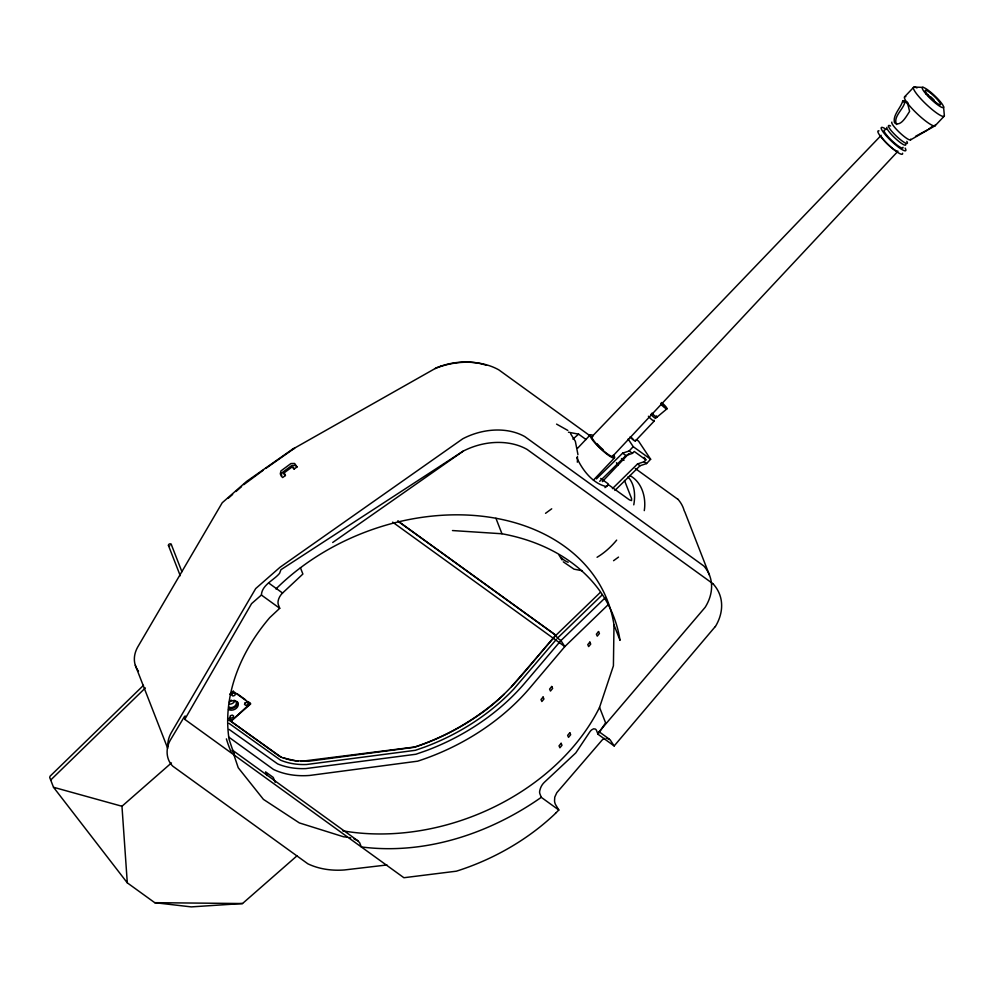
<?xml version="1.0" encoding="UTF-8"?>
<svg xmlns="http://www.w3.org/2000/svg" width="994" height="994" viewBox="0 0 994 994"><rect width="100%" height="100%" fill="white"/><g stroke="black" fill="none" stroke-linecap="round" stroke-linejoin="round"><path stroke-width="1.49" d="M275.934 588.97A202.838 151.92 -21.3 0 1 480.562 516.06A202.838 151.92 -21.3 0 1 613.994 624.891L613.41 665.831L599.556 707.368L605.594 722.862L598.003 734.255L614.168 745.947L715.258 626.58M644.274 510.63C646.361 497.683 642.037 482.115 629.873 475.579M555.584 813.316A199.334 149.299 -21.3 0 1 456.358 871.191L403.899 877.727L184.785 719.358L251.569 603.644L261.397 595.033C261.844 584.82 274.17 580.086 279.6 573.289L280.942 569.699L463.154 451.152A59.64 44.668 -21.3 0 1 490.85 442.815A61.529 46.084 -21.3 0 1 527.118 449.437L713.394 584.037M184.785 719.358L185.306 716.065A11.145 1.317 -63.4 0 0 184.288 716.823L170.359 740.095C165.538 748.147 165.849 759.404 172.77 766.175L307.879 863.823C319.198 869.203 331.984 870.906 344.396 869.961L386.939 864.966M902.664 101.251C900.614 108.209 892.5 115.167 894.501 122.784C900.651 127.555 906.801 115.577 909.622 111.353C908.454 107.787 908.007 100.295 903.136 100.63L902.664 101.251L904.714 102.73C902.987 109.626 892.736 117.168 896.588 124.511M624.481 480.413L631.563 498.566L631.563 500.591L629.364 499.833L608.365 484.662L606.365 486.563C592.685 483.544 582.298 469.938 576.818 457.7M904.714 102.73L905.671 101.736L906.988 102.059M556.478 639.291L513.612 689.24A188.338 141.049 -21.3 0 1 424.686 747.066L415.393 750.308L306.562 764.498A60.646 45.413 -21.3 0 1 280.619 760.199L228.993 723.346M298.113 761.031L290.521 760.124L283.265 757.888L295.516 760.77L308.687 761.23L414.573 747.239C437.981 739.511 460.234 728.291 480.326 713.978C510.605 693.104 531.653 662.228 555.795 635.154L397.911 521.018M511.512 686.655L555.87 635.352L600.19 592.523M598.997 731.907L705.144 607.334A53.303 39.922 -21.3 0 0 703.839 566.008L524.82 436.614A58.658 43.935 -21.3 0 0 462.757 438.789L280.01 567.288L255.694 588.572L171.142 732.926A34.181 25.608 -21.3 0 0 167.899 746.792M612.689 456.234L897.992 151.2M904.627 96.791L913.635 87.286M577.601 448.232L590.225 434.9M593.43 480.139L614.466 457.923M635.39 440.938L654.313 420.959M944.138 116.223L935.13 125.741L910.579 139.868M596.4 478.922L622.617 453.177L629.152 450.965L633.228 446.666L628.121 439M602.339 481.63L628.891 453.575M599.705 481.307L625.922 455.575L632.457 453.351L634.247 451.462L645.864 459.862L644.075 461.738L637.527 463.962L612.416 488.638M614.913 490.44L640.024 465.764L646.572 463.552L650.635 459.253L638.732 441.373A24.962 4.361 43.4 0 0 636.992 439.808M592.002 436.602L881.231 135.296M555.547 813.291L558.814 810.011L555.447 804.419A10.698 8.611 -74 0 1 554.528 800.903L554.764 797.126L556.814 792.69L602.202 739.958A8.635 6.548 -79 0 1 604.824 738.43M933.242 125.803L928.396 129.295M143.496 685.338L50.085 776.202L49.7 777.482L53.514 787.273L127.294 882.846L154.729 902.676L191.295 906.888L242.511 903.534L297.144 855.697M50.694 780.029L145.36 687.947M228.583 736.976L273.499 769.455A70.736 52.98 -21.3 0 0 309.668 775.444L417.642 761.18A198.427 148.615 -21.3 0 0 529.367 688.519L564.816 646.585L560.914 640.583L557.485 638.111L601.929 595.157M605.284 597.717L560.914 640.583L524.422 683.512A193.582 144.987 -21.3 0 1 426.016 750.731L415.902 754.247L305.829 768.586A65.84 49.315 -21.3 0 1 277.661 763.914L229.092 729.397M607.993 604.874L564.816 646.585L392.655 522.148M232.708 751.203L232.422 750.122L234.472 755.266L229.092 739.399A202.838 151.92 -21.3 0 1 269.734 617.634L279.724 608.291L278.357 604.762A9.269 5.417 -56.8 0 1 282.557 593.033L302.884 574.035L300.449 567.785M300.834 761.379L414.486 747.041C447.785 736.243 479.083 717.506 504.405 694.073M228.16 498.342L232.633 494.44M235.976 491.508L241.554 486.625M243.778 484.662L263.298 470.187M230.012 693.911L233.354 690.979M230.248 694.508L233.59 691.588L250.687 703.938L231.751 720.526L229.316 718.761M127.294 882.846L121.964 806.258L171.453 762.92M231.751 720.526L250.463 703.342L248.015 701.578M572.917 439.099L578.595 434.142L586.025 439.51M604.961 487.632L608.365 484.662M657.009 417.107L667.024 408.77A5.392 0.944 43.4 0 0 661.47 402.508M285.427 475.505L282.669 477.542L281.14 476.027L281.799 472.896L291.789 465.515L295.491 465.428L297.02 466.944L294.149 469.056L292.062 466.994L283.352 473.43L285.427 475.505L284.57 473.529M545.532 513.314L551.707 508.804M613.571 560.703L618.516 557.1M441.274 365.966L436.652 367.681L292.124 449.487L246.549 481.456L222.234 502.74L137.681 647.094A34.181 25.608 -21.3 0 0 138.477 671.223M265.808 468.422L294.659 448.145L292.124 449.487M332.692 542.488L463.154 451.152M558.814 810.011L541.283 797.337C489.371 833.73 424.947 855.138 361.294 846.938L359.679 842.788L357.828 840.762L232.422 750.122M927.315 129.965L915.561 136.315M154.729 902.676L242.511 903.534M914.84 87.112L923.178 87.385M452.469 530.548L501.958 533.766A202.838 151.92 -21.3 0 1 620.032 640.384L613.994 624.891M347.08 837.172L343.576 836.786L299.356 822.92L263.422 799.375L238.237 767.741L233.652 754.173M606.688 738.219L610.117 739.784L614.168 745.947M582.086 570.705L574.023 569.164L563.287 561.846M568.481 432.228L578.595 434.142M348.944 837.507L350.758 837.905M556.578 424.115L567.835 430.439M53.514 787.273L121.964 806.258M229.154 719.967L279.463 756.322L283.34 758.087M354.05 838.911L357.828 840.762M229.241 720.165L281.004 757.018M633.103 439.199L630.581 436.751M633.228 446.666L650.635 459.253M629.152 450.965L632.457 453.351M644.075 461.738L646.572 463.552M622.617 453.177L625.922 455.575M637.527 463.962L640.024 465.764M590.188 435.919L498.802 369.855A58.907 41.176 -10.7 0 0 435.161 368.538M621.474 458.532L623.983 460.346M635.253 468.485L677.809 499.249M600.724 478.437L608.278 483.892M397.985 521.229L555.87 635.352L557.485 638.111M598.885 731.609L609.334 739.151M268.591 582.944L282.557 593.033M261.397 595.033L279.724 608.291M237.019 693.638L245.568 699.813M229.08 718.165L231.515 719.929M281.799 475.579L280.271 474.051L280.929 470.932L290.919 463.552L294.622 463.452L297.02 466.944M907.497 102.481L908.168 103.326M616.454 462.707L618.33 465.378M644.162 457.302L645.864 459.862M570.668 433.856L575.352 441.311L577.961 454.656M558.963 554.987L562.082 559.957M293.28 467.093L294.149 469.056M684.704 511.612L709.43 575.029M598.003 734.255L596.624 730.727A8.896 4.311 -72.6 0 0 595.406 729.087L593.642 728.801L591.604 729.894A10.089 4.883 -72.6 0 0 589.604 732.205L575.787 752.905L544.377 782.278A9.269 5.417 -56.8 0 0 540.152 789.286L539.866 790.305A9.083 5.865 -38.5 0 0 539.904 793.808L541.283 797.337M495.919 518.272L501.958 533.766M275.164 782.303L273.263 777.445L265.572 771.878L266.988 775.531M171.279 544.439L181.914 571.724M168.495 545.582L180.249 575.725M135.333 665.334L167.688 748.308M943.554 106.731L944.3 115.068A21.023 3.665 43.4 0 1 924.283 102.407A21.023 3.665 43.4 0 1 916.99 87.944M441.299 366.016A53.962 37.722 -10.7 0 1 486.538 365.332M677.908 499.212A53.577 37.449 -10.7 0 1 684.27 511.04M713.282 584.112A55.13 41.288 -21.3 0 1 715.357 626.605M233.938 700.273A4.746 3.554 -21.3 0 1 235.59 705.355A4.746 3.554 -21.3 0 1 228.695 707.045M230.434 700.571A4.746 3.554 -21.3 0 1 231.614 700.223M234.982 700.534A4.746 3.554 -21.3 0 1 229.49 704.174M169.564 546.191A1.503 1.131 -21.3 0 1 168.495 544.886A1.503 1.131 -21.3 0 1 170.446 543.855A1.503 1.131 -21.3 0 1 171.179 545.346M237.367 701.578A6.001 4.498 -21.3 0 1 235.553 706.809A6.001 4.498 -21.3 0 1 229.117 708.387M229.303 702.037A6.001 4.498 -21.3 0 1 237.069 701.901A6.001 4.498 -21.3 0 1 236.373 708.25A6.001 4.498 -21.3 0 1 228.496 709.492M599.556 707.368A202.838 151.92 -21.3 0 1 342.607 830.785M231.105 751.886A202.838 151.92 -21.3 0 1 226.396 738.877M627.947 476.921A52.57 31.361 -54.1 0 1 633.774 504.853M616.665 540.115A52.57 31.361 -54.1 0 1 597.071 557.274M568.183 562.281A52.57 31.361 -54.1 0 1 561.349 557.771M577.415 456.457A48.557 28.963 -54.1 0 1 577.34 462.198M613.894 455.351A16.712 2.92 43.4 0 1 600.252 448.443A16.712 2.92 43.4 0 1 592.884 435.434M612.801 455.438A14.264 2.485 43.4 0 1 600.562 448.145A14.264 2.485 43.4 0 1 592.809 436.478M654.052 420.164A4.523 0.795 43.4 0 1 652.735 420.338A4.523 0.795 43.4 0 1 648.399 416.237M635.129 440.156A4.523 0.795 43.4 0 1 634.16 440.578A4.523 0.795 43.4 0 1 630.109 436.975M667.024 408.77A5.392 0.944 43.4 0 1 660.724 404.049M603.085 449.686A11.058 1.926 43.4 0 1 597.133 443.771M897.333 151.287A11.555 2.013 43.4 0 1 889.27 145.683A11.555 2.013 43.4 0 1 881.628 137.06M927.874 95.325A10.462 1.826 43.4 0 1 935.453 102.519M905.161 148.106A16.836 2.945 43.4 0 1 898.812 147.423A16.836 2.945 43.4 0 1 882.821 131.543A16.836 2.945 43.4 0 1 886.387 129.456M930.483 96.604A14.264 2.485 43.4 0 1 934.087 100.021M906.839 141.372A12.91 2.249 43.4 0 1 896.302 136.041A12.91 2.249 43.4 0 1 890.612 125.99M910.678 139.16A12.91 2.249 43.4 0 1 900.837 133.705A12.91 2.249 43.4 0 1 891.854 122.1M935.292 124.585A21.023 3.665 43.4 0 1 917.251 113.838A21.023 3.665 43.4 0 1 905.832 96.629M902.577 153.238A16.836 2.945 43.4 0 1 888.139 144.627A16.836 2.945 43.4 0 1 878.994 130.848M902.999 147.274A12.91 2.249 43.4 0 1 891.916 140.676A12.91 2.249 43.4 0 1 884.909 130.102M905.745 144.379A12.91 2.249 43.4 0 1 895.905 138.911A12.91 2.249 43.4 0 1 886.921 127.307M656.4 415.902A3.839 0.671 43.4 0 1 655.965 416.797A3.839 0.671 43.4 0 1 651.989 413.106M655.667 417.629A3.839 0.671 43.4 0 1 654.549 417.778A3.839 0.671 43.4 0 1 650.871 414.287M232.236 693.588L231.652 695.104L232.919 696.024L234.77 695.415L235.342 693.899L234.075 692.98L232.236 693.588M230.496 715.692L229.912 717.208L231.18 718.128L233.031 717.519L233.615 716.003L232.347 715.084L230.496 715.692M245.108 702.895L244.524 704.423L245.791 705.33L247.643 704.734L248.227 703.205L246.959 702.286L245.108 702.895M543.072 697.03L540.997 699.552L541.867 701.515L543.942 698.993L543.072 697.03M551.757 686.469L549.595 689.091L550.465 691.054L552.627 688.444L551.757 686.469M589.852 642.112L587.777 644.634L588.647 646.597L590.722 644.087L589.852 642.112M598.537 631.563L596.388 634.172L597.257 636.148L599.407 633.526L598.537 631.563M561.113 743.313L559.038 745.835L559.908 747.799L561.983 745.276L561.113 743.313M569.798 732.764L567.649 735.374L568.518 737.349L570.668 734.728L569.798 732.764M661.259 403.253L665.011 406.906L661.259 403.253M926.048 94.045A14.55 2.535 43.4 0 0 943.443 107.526A14.55 2.535 43.4 0 0 929.191 90.976A14.55 2.535 43.4 0 0 926.048 94.045M927.974 95.026A10.462 1.826 43.4 0 0 940.486 104.718A10.462 1.826 43.4 0 0 930.235 92.815A10.462 1.826 43.4 0 0 927.974 95.026"/></g></svg>
